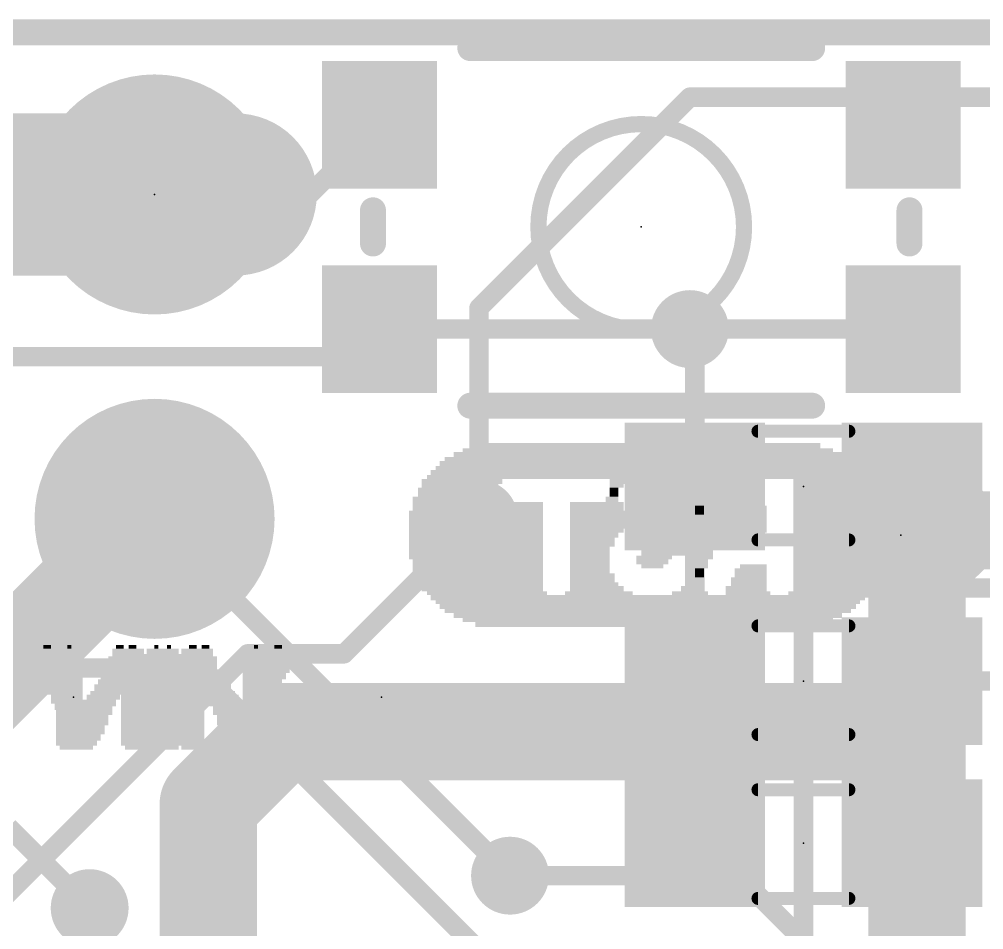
# Model space of a CAD drawing. Extents: x -6.3 to 43.3, y -21.6 to 50.8.
# Drawn here: x 28.15 to 35.7, y 13.29 to 20.42 of the extents above; entities that cross this region are included whole.
import ezdxf

# ---------------------------------------------------------------- set-up
doc = ezdxf.new("R2010")
doc.units = 0
for name, color, linetype in [('1', 12, 'CONTINUOUS'), ('15', 30, 'CONTINUOUS'), ('16', 132, 'CONTINUOUS'), ('17', 110, 'CONTINUOUS'), ('18', 110, 'CONTINUOUS'), ('2', 41, 'CONTINUOUS'), ('20', 31, 'CONTINUOUS'), ('21', 41, 'CONTINUOUS'), ('22', 40, 'CONTINUOUS'), ('23', 53, 'CONTINUOUS'), ('24', 53, 'CONTINUOUS'), ('51', 53, 'CONTINUOUS')]:
    doc.layers.add(name, color=color, linetype=linetype)

# ---------------------------------------------------------------- blocks, each defined once
blk = doc.blocks.new('RECT')
blk.add_solid([(-0.5, -0.5), (0.5, -0.5), (-0.5, 0.5), (0.5, 0.5)])
blk = doc.blocks.new('ROUNDP')
at = {"const_width": 0.5}
blk.add_lwpolyline([(0, -0.25, 1), (0, 0.25, 1), (0, -0.25)], format="xyb", dxfattribs=at)
blk = doc.blocks.new('ROUNDV')
at = {"const_width": 0.5}
blk.add_lwpolyline([(0, -0.25, 1), (0, 0.25, 1), (0, -0.25)], format="xyb", dxfattribs=at)

msp = doc.modelspace()

# ---------------------------------------------------------------- linework, layer by layer
at = {"layer": '1', "const_width": 0.1524}
for points in [[(0, 20.32), (43.18, 20.32)], [(31.75, 18.161), (33.401, 19.812)], [(33.401, 19.812), (37.9222, 19.812)], [(31.75, 16.51), (31.75, 18.161)], [(33.44, 17.957), (33.401, 17.996)], [(33.44, 16.764), (33.44, 17.957)], [(33.44, 15.24), (33.44, 16.764)], [(29.21, 16.4988), (29.21, 16.51)], [(31.9928, 13.716), (29.21, 16.4988)], [(34.4953, 15.9686), (34.3614, 15.8347)], [(35.9744, 15.9686), (34.4953, 15.9686)], [(34.3614, 15.8194), (34.29, 15.748)], [(34.3614, 15.8347), (34.3614, 15.8194)], [(34.29, 12.7), (34.29, 15.748)], [(27.94, 15.6711), (28.2695, 15.3416)], [(28.2695, 15.3416), (29.5395, 15.3416)], [(29.5395, 15.3416), (32.1811, 12.7)], [(33.44, 13.97), (33.44, 15.24)], [(36.41, 15.24), (35.14, 15.24)], [(28.067, 14.097), (28.702, 13.462)], [(35.14, 13.97), (35.14, 12.7)]]:
    msp.add_lwpolyline(points, dxfattribs=at)
at = {"layer": '1', "const_width": 0.0762}
for points in [[(33.401, 19.8501, 1), (33.401, 19.7739)], [(33.4279, 19.7851, 1), (33.3741, 19.8389)], [(31.7881, 18.161, 1), (31.7119, 18.161)], [(31.7231, 18.1879, 1), (31.7769, 18.1341)], [(33.4279, 18.0229, 1), (33.3741, 17.9691)], [(33.4781, 17.957, 1), (33.4019, 17.957)], [(33.4131, 17.9301, 1), (33.4669, 17.9839)], [(33.4781, 16.764, 1), (33.4019, 16.764)], [(33.4019, 16.764, 1), (33.4781, 16.764)], [(29.2481, 16.51, 1), (29.1719, 16.51)], [(29.1719, 16.4988, 1), (29.2481, 16.4988)], [(29.2369, 16.5257, 1), (29.1831, 16.4719)], [(31.7119, 16.51, 1), (31.7881, 16.51)], [(34.4953, 16.0067, 1), (34.4953, 15.9305)], [(34.5223, 15.9417, 1), (34.4684, 15.9955)], [(34.3995, 15.8347, 1), (34.3233, 15.8347)], [(34.3345, 15.8616, 1), (34.3883, 15.8077)], [(34.3233, 15.8194, 1), (34.3995, 15.8194)], [(34.3883, 15.7925, 1), (34.3345, 15.8463)], [(34.3281, 15.748, 1), (34.2519, 15.748)], [(34.2631, 15.7749, 1), (34.3169, 15.7211)], [(28.2695, 15.3797, 1), (28.2695, 15.3035)], [(28.2425, 15.3147, 1), (28.2964, 15.3685)], [(29.5664, 15.3685, 1), (29.5125, 15.3147)], [(29.5395, 15.3035, 1), (29.5395, 15.3797)], [(33.4781, 15.24, 1), (33.4019, 15.24)], [(33.4019, 15.24, 1), (33.4781, 15.24)], [(35.14, 15.2781, 1), (35.14, 15.2019)], [(35.1781, 13.97, 1), (35.1019, 13.97)], [(33.4019, 13.97, 1), (33.4781, 13.97)], [(31.9659, 13.6891, 1), (32.0197, 13.7429)], [(28.6751, 13.4351, 1), (28.7289, 13.4889)]]:
    msp.add_lwpolyline(points, format="xyb", dxfattribs=at)
at = {"layer": '15', "const_width": 0.1524}
msp.add_lwpolyline([(43.18, 20.32), (0, 20.32)], dxfattribs=at)
at = {"layer": '16'}
for points, const_width in [([(0, 20.32), (43.18, 20.32)], 0.1524), ([(30.97, 19.596), (30.424, 19.05)], 0.1524), ([(30.97, 17.996), (30.754, 17.78)], 0.1524), ([(33.401, 17.996), (30.97, 17.996)], 0.1524), ([(35.07, 17.996), (33.401, 17.996)], 0.1524), ([(30.754, 17.78), (25.4, 17.78)], 0.1524), ([(29.21, 16.51), (26.924, 14.224)], 0.762), ([(35.47, 16.42), (35.179, 16.129)], 0.762), ([(36.676, 16.42), (35.47, 16.42)], 0.6096), ([(30.693, 15.453), (31.75, 16.51)], 0.1524), ([(35.179, 16.129), (35.179, 14.8434)], 0.762), ([(27.9731, 13.4874), (29.9387, 15.453)], 0.1524), ([(29.9387, 15.453), (30.693, 15.453)], 0.1524), ([(30.1971, 14.8434), (29.6306, 14.2769)], 0.762), ([(35.179, 14.8434), (30.1971, 14.8434)], 0.762), ([(35.179, 14.8434), (35.179, 12.155)], 0.762), ([(29.6306, 14.2769), (29.6306, 12.446)], 0.762), ([(31.9928, 13.716), (33.782, 13.716)], 0.1524), ([(33.782, 13.716), (34.4786, 13.0194)], 0.1524), ([(28.702, 13.462), (28.702, 9.779)], 0.1524)]:
    msp.add_lwpolyline(points, dxfattribs=dict(at, const_width=const_width))
for points, const_width in [([(30.9969, 19.5691, 1), (30.9431, 19.6229)], 0.0762), ([(30.3971, 19.0769, 1), (30.4509, 19.0231)], 0.0762), ([(30.97, 18.0341, 1), (30.97, 17.9579)], 0.0762), ([(30.9969, 17.9691, 1), (30.9431, 18.0229)], 0.0762), ([(33.401, 18.0341, 1), (33.401, 17.9579)], 0.0762), ([(33.401, 17.9579, 1), (33.401, 18.0341)], 0.0762), ([(35.07, 17.9579, 1), (35.07, 18.0341)], 0.0762), ([(30.7271, 17.8069, 1), (30.7809, 17.7531)], 0.0762), ([(30.754, 17.7419, 1), (30.754, 17.8181)], 0.0762), ([(29.3447, 16.3753, 1), (29.0753, 16.6447)], 0.381), ([(35.6047, 16.2853, 1), (35.3353, 16.5547)], 0.381), ([(35.47, 16.5724, 1), (35.47, 16.2676)], 0.3048), ([(31.7769, 16.4831, 1), (31.7231, 16.5369)], 0.0762), ([(35.3695, 16.129, 1), (34.9885, 16.129)], 0.381), ([(35.0443, 16.2637, 1), (35.3137, 15.9943)], 0.381), ([(29.9387, 15.4911, 1), (29.9387, 15.4149)], 0.0762), ([(29.9656, 15.4261, 1), (29.9117, 15.4799)], 0.0762), ([(30.6661, 15.4799, 1), (30.7199, 15.4261)], 0.0762), ([(30.693, 15.4149, 1), (30.693, 15.4911)], 0.0762), ([(30.1971, 15.0339, 1), (30.1971, 14.6529)], 0.381), ([(30.3318, 14.7087, 1), (30.0624, 14.9781)], 0.381), ([(35.3695, 14.8434, 1), (34.9885, 14.8434)], 0.381), ([(35.179, 14.6529, 1), (35.179, 15.0339)], 0.381), ([(34.9885, 14.8434, 1), (35.3695, 14.8434)], 0.381), ([(29.8211, 14.2769, 1), (29.4401, 14.2769)], 0.381), ([(29.4959, 14.4116, 1), (29.7653, 14.1422)], 0.381), ([(31.9928, 13.7541, 1), (31.9928, 13.6779)], 0.0762), ([(33.8089, 13.7429, 1), (33.7551, 13.6891)], 0.0762), ([(33.782, 13.6779, 1), (33.782, 13.7541)], 0.0762), ([(28.7401, 13.462, 1), (28.6639, 13.462)], 0.0762)]:
    msp.add_lwpolyline(points, format="xyb", dxfattribs=dict(at, const_width=const_width))
at = {"layer": '2', "const_width": 0.1524}
msp.add_lwpolyline([(43.18, 20.32), (0, 20.32)], dxfattribs=at)
at = {"layer": '20', "const_width": 0.2032}
msp.add_lwpolyline([(1.1636, 20.32), (42.0164, 20.32)], dxfattribs=at)
at = {"layer": '21', "const_width": 1.27}
msp.add_lwpolyline([(29.845, 19.05), (26.67, 19.05)], dxfattribs=at)
at = {"layer": '21', "const_width": 0.635}
msp.add_lwpolyline([(29.845, 18.7325, 1), (29.845, 19.3675)], format="xyb", dxfattribs=at)
at = {"layer": '22'}
for points, const_width in [([(34.358, 20.196), (31.682, 20.196)], 0.2032), ([(29.21, 19.05), (26.67, 19.05)], 1.27), ([(30.92, 18.666), (30.92, 18.926)], 0.2032), ([(35.12, 18.926), (35.12, 18.666)], 0.2032), ([(31.682, 17.396), (34.358, 17.396)], 0.2032)]:
    msp.add_lwpolyline(points, dxfattribs=dict(at, const_width=const_width))
for points, const_width in [([(31.682, 20.2468, 1), (31.682, 20.1452)], 0.1016), ([(34.358, 20.1452, 1), (34.358, 20.2468)], 0.1016), ([(29.21, 18.7325, 1), (29.21, 19.3675)], 0.635), ([(33.02, 17.991, 1), (33.02, 19.601, 1), (33.02, 17.991)], 0.127), ([(30.9708, 18.926, 1), (30.8692, 18.926)], 0.1016), ([(35.1708, 18.926, 1), (35.0692, 18.926)], 0.1016), ([(30.8692, 18.666, 1), (30.9708, 18.666)], 0.1016), ([(35.0692, 18.666, 1), (35.1708, 18.666)], 0.1016), ([(31.682, 17.4468, 1), (31.682, 17.3452)], 0.1016), ([(34.358, 17.3452, 1), (34.358, 17.4468)], 0.1016)]:
    msp.add_lwpolyline(points, format="xyb", dxfattribs=dict(at, const_width=const_width))
at = {"layer": '23'}
for p in [(34.29, 16.764), (34.29, 15.24), (34.29, 13.97)]:
    msp.add_point(p, dxfattribs=at)
at = {"layer": '24'}
for p in [(29.21, 19.05), (33.02, 18.796), (35.052, 16.383), (28.575, 15.113), (30.988, 15.113)]:
    msp.add_point(p, dxfattribs=at)
at = {"layer": '51', "const_width": 0.1016}
for points in [[(33.934, 17.196), (34.646, 17.196)], [(33.934, 16.345), (34.646, 16.345)], [(33.934, 15.672), (34.646, 15.672)], [(33.934, 14.821), (34.646, 14.821)], [(34.646, 14.389), (33.934, 14.389)], [(34.646, 13.538), (33.934, 13.538)]]:
    msp.add_lwpolyline(points, dxfattribs=at)
at = {"layer": '51', "const_width": 0.0508}
for points in [[(33.934, 17.2214, 1), (33.934, 17.1706)], [(34.646, 17.1706, 1), (34.646, 17.2214)], [(33.934, 16.3704, 1), (33.934, 16.3196)], [(34.646, 16.3196, 1), (34.646, 16.3704)], [(33.934, 15.6974, 1), (33.934, 15.6466)], [(34.646, 15.6466, 1), (34.646, 15.6974)], [(33.934, 14.8464, 1), (33.934, 14.7956)], [(34.646, 14.7956, 1), (34.646, 14.8464)], [(33.934, 14.4144, 1), (33.934, 14.3636)], [(34.646, 14.3636, 1), (34.646, 14.4144)], [(33.934, 13.5634, 1), (33.934, 13.5126)], [(34.646, 13.5126, 1), (34.646, 13.5634)]]:
    msp.add_lwpolyline(points, format="xyb", dxfattribs=at)

# ---------------------------------------------------------------- block references
at = {"layer": '1', "xscale": 1.1}
for p in [(33.44, 16.764), (35.14, 16.764), (33.44, 15.24), (35.14, 15.24)]:
    msp.add_blockref('RECT', p, dxfattribs=at)
at = {"layer": '1', "xscale": 1.1, "rotation": 180}
for p in [(33.44, 13.97), (35.14, 13.97)]:
    msp.add_blockref('RECT', p, dxfattribs=at)
at = {"layer": '16', "xscale": 0.9}
for p in [(30.97, 19.596), (35.07, 19.596), (30.97, 17.996), (35.07, 17.996)]:
    msp.add_blockref('RECT', p, dxfattribs=at)
at = {"layer": '17'}
for p, xscale, yscale, rotation in [((29.21, 19.05), 1.8796, 1.8796, 90), ((29.21, 19.05), 1.8796, 1.8796, 90), ((29.21, 19.05), 1.524, 1.524, 90), ((29.21, 19.05), 1.524, 1.524, 90), ((29.21, 16.51), 1.8796, 1.8796, 270), ((29.21, 16.51), 1.8796, 1.8796, 270), ((29.21, 16.51), 1.524, 1.524, 270), ((29.21, 16.51), 1.524, 1.524, 270)]:
    msp.add_blockref('ROUNDP', p, dxfattribs=dict(at, xscale=xscale, yscale=yscale, rotation=rotation))
at = {"layer": '18', "xscale": 0.6096, "yscale": 0.6096}
for p in [(33.401, 17.996), (33.401, 17.996), (31.75, 16.51), (31.75, 16.51), (31.9928, 13.716), (31.9928, 13.716), (28.702, 13.462), (28.702, 13.462)]:
    msp.add_blockref('ROUNDV', p, dxfattribs=at)
at = {"layer": '21'}
for p, xscale, yscale in [((28.354, 15.473), 0.15, 0.04), ((28.369, 15.508), 0.06, 0.03), ((28.954, 15.473), 0.15, 0.04), ((28.939, 15.508), 0.06, 0.03), ((29.239, 15.473), 0.18, 0.04), ((29.224, 15.508), 0.03, 0.03), ((29.509, 15.473), 0.18, 0.04), ((29.509, 15.508), 0.06, 0.03), ((30.019, 15.473), 0.18, 0.04), ((30.004, 15.508), 0.03, 0.03), ((28.354, 15.438), 0.21, 0.03), ((28.354, 15.418), 0.21, 0.03), ((28.384, 15.388), 0.21, 0.03), ((28.969, 15.418), 0.24, 0.03), ((28.954, 15.388), 0.21, 0.03), ((28.969, 15.438), 0.18, 0.03), ((29.224, 15.438), 0.21, 0.03), ((29.224, 15.418), 0.21, 0.03), ((29.224, 15.388), 0.21, 0.03), ((29.524, 15.438), 0.21, 0.03), ((29.524, 15.418), 0.21, 0.03), ((29.539, 15.388), 0.24, 0.03), ((30.004, 15.438), 0.21, 0.03), ((30.004, 15.418), 0.21, 0.03), ((30.004, 15.388), 0.21, 0.03), ((28.384, 15.353), 0.21, 0.04), ((28.399, 15.318), 0.24, 0.03), ((28.924, 15.318), 0.21, 0.03), ((28.954, 15.353), 0.21, 0.04), ((29.224, 15.353), 0.21, 0.04), ((29.224, 15.318), 0.21, 0.03), ((29.554, 15.353), 0.27, 0.04), ((29.569, 15.318), 0.3, 0.03), ((30.004, 15.353), 0.21, 0.04), ((30.004, 15.318), 0.21, 0.03), ((28.414, 15.298), 0.21, 0.03), ((28.429, 15.268), 0.24, 0.03), ((28.444, 15.233), 0.21, 0.04), ((28.894, 15.268), 0.21, 0.03), ((28.894, 15.233), 0.21, 0.04), ((28.924, 15.298), 0.21, 0.03), ((29.224, 15.298), 0.21, 0.03), ((29.224, 15.268), 0.21, 0.03), ((29.224, 15.233), 0.21, 0.04), ((29.569, 15.298), 0.3, 0.03), ((29.584, 15.268), 0.33, 0.03), ((29.599, 15.233), 0.36, 0.04), ((30.004, 15.298), 0.21, 0.03), ((30.004, 15.268), 0.21, 0.03), ((30.004, 15.233), 0.21, 0.04), ((28.459, 15.198), 0.24, 0.03), ((28.474, 15.168), 0.21, 0.03), ((28.864, 15.198), 0.21, 0.03), ((28.864, 15.168), 0.21, 0.03), ((29.224, 15.198), 0.21, 0.03), ((29.224, 15.168), 0.21, 0.03), ((29.614, 15.198), 0.39, 0.03), ((29.614, 15.168), 0.39, 0.03), ((30.004, 15.198), 0.21, 0.03), ((30.004, 15.168), 0.21, 0.03), ((28.474, 15.148), 0.21, 0.03), ((28.504, 15.113), 0.21, 0.04), ((28.834, 15.148), 0.21, 0.03), ((28.834, 15.113), 0.21, 0.04), ((29.224, 15.148), 0.21, 0.03), ((29.224, 15.113), 0.21, 0.04), ((29.629, 15.148), 0.42, 0.03), ((29.509, 15.113), 0.18, 0.04), ((29.749, 15.113), 0.24, 0.04), ((30.004, 15.148), 0.21, 0.03), ((30.004, 15.113), 0.21, 0.04), ((28.504, 15.078), 0.21, 0.03), ((28.534, 15.058), 0.21, 0.03), ((28.534, 15.028), 0.21, 0.03), ((28.804, 15.078), 0.21, 0.03), ((28.804, 15.058), 0.21, 0.03), ((28.789, 15.028), 0.18, 0.03), ((29.224, 15.078), 0.21, 0.03), ((29.224, 15.058), 0.21, 0.03), ((29.224, 15.028), 0.21, 0.03), ((29.509, 15.078), 0.18, 0.03), ((29.509, 15.058), 0.18, 0.03), ((29.509, 15.028), 0.18, 0.03), ((29.884, 15.078), 0.45, 0.03), ((29.899, 15.058), 0.42, 0.03), ((29.899, 15.028), 0.42, 0.03), ((28.669, 14.993), 0.42, 0.04), ((28.654, 14.958), 0.39, 0.03), ((29.224, 14.993), 0.21, 0.04), ((29.224, 14.958), 0.21, 0.03), ((29.509, 14.993), 0.18, 0.04), ((29.509, 14.958), 0.18, 0.03), ((29.914, 14.993), 0.39, 0.04), ((29.929, 14.958), 0.36, 0.03), ((28.669, 14.928), 0.36, 0.03), ((28.669, 14.908), 0.36, 0.03), ((28.669, 14.873), 0.3, 0.04), ((29.224, 14.928), 0.21, 0.03), ((29.224, 14.908), 0.21, 0.03), ((29.224, 14.873), 0.21, 0.04), ((29.509, 14.928), 0.18, 0.03), ((29.509, 14.908), 0.18, 0.03), ((29.509, 14.873), 0.18, 0.04), ((29.944, 14.928), 0.33, 0.03), ((29.944, 14.908), 0.33, 0.03), ((29.959, 14.873), 0.3, 0.04), ((28.669, 14.838), 0.3, 0.03), ((28.669, 14.818), 0.24, 0.03), ((28.669, 14.788), 0.24, 0.03), ((29.224, 14.838), 0.21, 0.03), ((29.224, 14.818), 0.21, 0.03), ((29.224, 14.788), 0.21, 0.03), ((29.509, 14.838), 0.18, 0.03), ((29.509, 14.818), 0.18, 0.03), ((29.509, 14.788), 0.18, 0.03), ((29.974, 14.838), 0.27, 0.03), ((29.989, 14.818), 0.24, 0.03), ((29.989, 14.788), 0.24, 0.03), ((28.669, 14.753), 0.18, 0.04), ((28.669, 14.718), 0.12, 0.03), ((29.224, 14.753), 0.21, 0.04), ((29.224, 14.718), 0.15, 0.03), ((29.509, 14.753), 0.18, 0.04), ((29.494, 14.718), 0.15, 0.03), ((30.004, 14.753), 0.21, 0.04), ((30.004, 14.718), 0.15, 0.03)]:
    msp.add_blockref('RECT', p, dxfattribs=dict(at, xscale=xscale, yscale=yscale))
at = {"layer": '22', "rotation": 180}
for p, xscale, yscale in [((33.072, 17.083), 2.7, 0.04), ((33.072, 16.978), 3.18, 0.03), ((33.072, 17.013), 3.04, 0.04), ((33.072, 17.048), 2.9, 0.03), ((33.072, 16.908), 3.32, 0.03), ((33.072, 16.943), 3.26, 0.04), ((32.182, 16.838), 1.68, 0.03), ((33.072, 16.873), 3.4, 0.04), ((33.997, 16.838), 1.61, 0.03), ((31.617, 16.803), 0.63, 0.04), ((31.602, 16.768), 0.6, 0.03), ((32.842, 16.803), 0.14, 0.04), ((32.827, 16.768), 0.11, 0.03), ((33.492, 16.803), 0.38, 0.04), ((33.492, 16.768), 0.32, 0.03), ((34.527, 16.803), 0.63, 0.04), ((34.527, 16.768), 0.63, 0.03), ((31.587, 16.733), 0.63, 0.04), ((31.587, 16.698), 0.63, 0.03), ((32.807, 16.733), 0.07, 0.04), ((32.807, 16.698), 0.07, 0.03), ((33.477, 16.733), 0.21, 0.04), ((33.472, 16.698), 0.14, 0.03), ((34.542, 16.733), 0.66, 0.04), ((34.542, 16.698), 0.66, 0.03), ((31.582, 16.663), 0.7, 0.04), ((31.742, 16.628), 1.02, 0.03), ((31.742, 16.593), 1.02, 0.04), ((32.672, 16.628), 0.42, 0.03), ((32.672, 16.593), 0.42, 0.04), ((32.792, 16.663), 0.1, 0.04), ((33.087, 16.593), 0.21, 0.04), ((33.107, 16.628), 0.11, 0.03), ((33.472, 16.663), 0.14, 0.04), ((33.457, 16.628), 0.11, 0.03), ((33.477, 16.593), 0.07, 0.04), ((33.877, 16.593), 0.25, 0.04), ((34.562, 16.663), 0.7, 0.04), ((34.562, 16.628), 0.7, 0.03), ((34.562, 16.593), 0.7, 0.04), ((31.727, 16.558), 1.05, 0.03), ((31.727, 16.523), 1.05, 0.04), ((32.827, 16.558), 0.73, 0.03), ((32.827, 16.523), 0.73, 0.04), ((33.457, 16.523), 0.11, 0.04), ((33.477, 16.558), 0.07, 0.03), ((33.862, 16.558), 0.28, 0.03), ((33.862, 16.523), 0.28, 0.04), ((34.577, 16.558), 0.73, 0.03), ((34.577, 16.523), 0.73, 0.04), ((31.727, 16.488), 1.05, 0.03), ((31.727, 16.453), 1.05, 0.04), ((32.792, 16.488), 0.66, 0.03), ((32.722, 16.453), 0.52, 0.04), ((33.457, 16.488), 0.11, 0.03), ((33.457, 16.453), 0.11, 0.04), ((33.862, 16.488), 0.28, 0.03), ((33.862, 16.453), 0.28, 0.04), ((34.577, 16.488), 0.73, 0.03), ((34.577, 16.453), 0.73, 0.04), ((31.727, 16.418), 1.05, 0.03), ((31.727, 16.383), 1.05, 0.04), ((32.672, 16.418), 0.42, 0.03), ((32.652, 16.383), 0.38, 0.04), ((33.442, 16.418), 0.14, 0.03), ((33.442, 16.383), 0.14, 0.04), ((33.877, 16.418), 0.25, 0.03), ((34.577, 16.418), 0.73, 0.03), ((34.577, 16.383), 0.73, 0.04), ((31.727, 16.348), 1.05, 0.03), ((31.727, 16.313), 1.05, 0.04), ((32.637, 16.348), 0.35, 0.03), ((32.637, 16.313), 0.35, 0.04), ((33.387, 16.313), 0.31, 0.04), ((33.422, 16.348), 0.24, 0.03), ((34.577, 16.348), 0.73, 0.03), ((34.577, 16.313), 0.73, 0.04), ((31.727, 16.278), 1.05, 0.03), ((31.727, 16.243), 1.05, 0.04), ((32.617, 16.278), 0.31, 0.03), ((32.617, 16.243), 0.31, 0.04), ((33.302, 16.243), 0.56, 0.04), ((33.337, 16.278), 0.49, 0.03), ((34.577, 16.278), 0.73, 0.03), ((34.577, 16.243), 0.73, 0.04), ((31.727, 16.208), 1.05, 0.03), ((31.742, 16.173), 1.02, 0.04), ((32.617, 16.208), 0.31, 0.03), ((32.617, 16.173), 0.31, 0.04), ((33.122, 16.208), 0.28, 0.03), ((33.107, 16.173), 0.25, 0.04), ((33.477, 16.208), 0.21, 0.03), ((33.472, 16.173), 0.14, 0.04), ((34.577, 16.208), 0.73, 0.03), ((34.562, 16.173), 0.7, 0.04), ((31.742, 16.138), 1.02, 0.03), ((31.742, 16.103), 1.02, 0.04), ((31.762, 16.068), 0.98, 0.03), ((32.617, 16.138), 0.31, 0.03), ((32.617, 16.103), 0.31, 0.04), ((32.637, 16.068), 0.35, 0.03), ((33.107, 16.138), 0.17, 0.03), ((33.492, 16.138), 0.1, 0.03), ((33.477, 16.103), 0.07, 0.04), ((33.477, 16.068), 0.07, 0.03), ((33.877, 16.103), 0.25, 0.04), ((33.877, 16.068), 0.25, 0.03), ((33.897, 16.138), 0.21, 0.03), ((34.562, 16.138), 0.7, 0.03), ((34.562, 16.103), 0.7, 0.04), ((34.542, 16.068), 0.66, 0.03), ((31.762, 16.033), 0.98, 0.04), ((31.777, 15.998), 0.95, 0.03), ((32.637, 16.033), 0.35, 0.04), ((32.652, 15.998), 0.38, 0.03), ((33.422, 15.998), 0.1, 0.03), ((33.457, 16.033), 0.11, 0.04), ((33.862, 16.033), 0.28, 0.04), ((33.862, 15.998), 0.28, 0.03), ((34.542, 16.033), 0.66, 0.04), ((34.527, 15.998), 0.63, 0.03), ((31.777, 15.963), 0.95, 0.04), ((31.812, 15.928), 0.94, 0.03), ((32.687, 15.928), 0.53, 0.03), ((32.672, 15.963), 0.42, 0.04), ((33.402, 15.928), 0.28, 0.03), ((33.422, 15.963), 0.18, 0.04), ((33.842, 15.963), 0.32, 0.04), ((33.857, 15.928), 0.35, 0.03), ((34.487, 15.928), 0.63, 0.03), ((34.527, 15.963), 0.63, 0.04), ((33.072, 15.893), 3.4, 0.04), ((33.072, 15.858), 3.32, 0.03), ((33.072, 15.823), 3.26, 0.04), ((33.072, 15.788), 3.18, 0.03), ((33.072, 15.753), 3.04, 0.04), ((33.072, 15.718), 2.9, 0.03), ((33.072, 15.683), 2.7, 0.04), ((28.528, 15.473), 0.18, 0.04), ((28.543, 15.508), 0.03, 0.03), ((29.038, 15.473), 0.18, 0.04), ((29.038, 15.508), 0.06, 0.03), ((29.308, 15.473), 0.18, 0.04), ((29.323, 15.508), 0.03, 0.03), ((29.593, 15.473), 0.15, 0.04), ((29.608, 15.508), 0.06, 0.03), ((30.193, 15.473), 0.15, 0.04), ((30.178, 15.508), 0.06, 0.03), ((28.543, 15.438), 0.21, 0.03), ((28.543, 15.418), 0.21, 0.03), ((28.543, 15.388), 0.21, 0.03), ((29.008, 15.388), 0.24, 0.03), ((29.023, 15.438), 0.21, 0.03), ((29.023, 15.418), 0.21, 0.03), ((29.323, 15.438), 0.21, 0.03), ((29.323, 15.418), 0.21, 0.03), ((29.323, 15.388), 0.21, 0.03), ((29.578, 15.418), 0.24, 0.03), ((29.578, 15.438), 0.18, 0.03), ((29.593, 15.388), 0.21, 0.03), ((30.163, 15.388), 0.21, 0.03), ((30.193, 15.438), 0.21, 0.03), ((30.193, 15.418), 0.21, 0.03), ((28.543, 15.353), 0.21, 0.04), ((28.543, 15.318), 0.21, 0.03), ((28.978, 15.318), 0.3, 0.03), ((28.993, 15.353), 0.27, 0.04), ((29.323, 15.353), 0.21, 0.04), ((29.323, 15.318), 0.21, 0.03), ((29.593, 15.353), 0.21, 0.04), ((29.623, 15.318), 0.21, 0.03), ((30.148, 15.318), 0.24, 0.03), ((30.163, 15.353), 0.21, 0.04), ((28.543, 15.298), 0.21, 0.03), ((28.543, 15.268), 0.21, 0.03), ((28.543, 15.233), 0.21, 0.04), ((28.948, 15.233), 0.36, 0.04), ((28.963, 15.268), 0.33, 0.03), ((28.978, 15.298), 0.3, 0.03), ((29.323, 15.298), 0.21, 0.03), ((29.323, 15.268), 0.21, 0.03), ((29.323, 15.233), 0.21, 0.04), ((29.623, 15.298), 0.21, 0.03), ((29.653, 15.268), 0.21, 0.03), ((29.653, 15.233), 0.21, 0.04), ((30.118, 15.268), 0.24, 0.03), ((30.103, 15.233), 0.21, 0.04), ((30.133, 15.298), 0.21, 0.03), ((28.543, 15.198), 0.21, 0.03), ((28.543, 15.168), 0.21, 0.03), ((28.933, 15.198), 0.39, 0.03), ((28.933, 15.168), 0.39, 0.03), ((29.323, 15.198), 0.21, 0.03), ((29.323, 15.168), 0.21, 0.03), ((29.683, 15.198), 0.21, 0.03), ((29.683, 15.168), 0.21, 0.03), ((30.088, 15.198), 0.24, 0.03), ((30.073, 15.168), 0.21, 0.03), ((28.543, 15.148), 0.21, 0.03), ((28.543, 15.113), 0.21, 0.04), ((28.798, 15.113), 0.24, 0.04), ((28.918, 15.148), 0.42, 0.03), ((29.038, 15.113), 0.18, 0.04), ((29.323, 15.148), 0.21, 0.03), ((29.323, 15.113), 0.21, 0.04), ((29.713, 15.148), 0.21, 0.03), ((29.713, 15.113), 0.21, 0.04), ((30.043, 15.113), 0.21, 0.04), ((30.073, 15.148), 0.21, 0.03), ((28.663, 15.078), 0.45, 0.03), ((28.648, 15.058), 0.42, 0.03), ((28.648, 15.028), 0.42, 0.03), ((29.038, 15.078), 0.18, 0.03), ((29.038, 15.058), 0.18, 0.03), ((29.038, 15.028), 0.18, 0.03), ((29.323, 15.078), 0.21, 0.03), ((29.323, 15.058), 0.21, 0.03), ((29.323, 15.028), 0.21, 0.03), ((29.743, 15.078), 0.21, 0.03), ((29.743, 15.058), 0.21, 0.03), ((29.758, 15.028), 0.18, 0.03), ((30.013, 15.058), 0.21, 0.03), ((30.013, 15.028), 0.21, 0.03), ((30.043, 15.078), 0.21, 0.03), ((28.633, 14.993), 0.39, 0.04), ((28.618, 14.958), 0.36, 0.03), ((29.038, 14.993), 0.18, 0.04), ((29.038, 14.958), 0.18, 0.03), ((29.323, 14.993), 0.21, 0.04), ((29.323, 14.958), 0.21, 0.03), ((29.878, 14.993), 0.42, 0.04), ((29.893, 14.958), 0.39, 0.03), ((28.603, 14.928), 0.33, 0.03), ((28.603, 14.908), 0.33, 0.03), ((28.588, 14.873), 0.3, 0.04), ((29.038, 14.928), 0.18, 0.03), ((29.038, 14.908), 0.18, 0.03), ((29.038, 14.873), 0.18, 0.04), ((29.323, 14.928), 0.21, 0.03), ((29.323, 14.908), 0.21, 0.03), ((29.323, 14.873), 0.21, 0.04), ((29.878, 14.928), 0.36, 0.03), ((29.878, 14.908), 0.36, 0.03), ((29.878, 14.873), 0.3, 0.04), ((28.573, 14.838), 0.27, 0.03), ((28.558, 14.818), 0.24, 0.03), ((28.558, 14.788), 0.24, 0.03), ((29.038, 14.838), 0.18, 0.03), ((29.038, 14.818), 0.18, 0.03), ((29.038, 14.788), 0.18, 0.03), ((29.323, 14.838), 0.21, 0.03), ((29.323, 14.818), 0.21, 0.03), ((29.323, 14.788), 0.21, 0.03), ((29.878, 14.838), 0.3, 0.03), ((29.878, 14.818), 0.24, 0.03), ((29.878, 14.788), 0.24, 0.03), ((28.543, 14.753), 0.21, 0.04), ((28.543, 14.718), 0.15, 0.03), ((29.038, 14.753), 0.18, 0.04), ((29.053, 14.718), 0.15, 0.03), ((29.323, 14.753), 0.21, 0.04), ((29.323, 14.718), 0.15, 0.03), ((29.878, 14.753), 0.18, 0.04), ((29.878, 14.718), 0.12, 0.03)]:
    msp.add_blockref('RECT', p, dxfattribs=dict(at, xscale=xscale, yscale=yscale))
at = {"layer": '51', "xscale": 0.5001, "yscale": 0.95}
for p in [(33.7019, 16.7691), (34.8702, 16.7691), (33.7019, 15.2451), (34.8702, 15.2451)]:
    msp.add_blockref('RECT', p, dxfattribs=at)
at = {"layer": '51', "xscale": 0.5001, "yscale": 0.95, "rotation": 180}
for p in [(33.7097, 13.9649), (34.8782, 13.9649)]:
    msp.add_blockref('RECT', p, dxfattribs=at)

doc.saveas('drawing.dxf')
